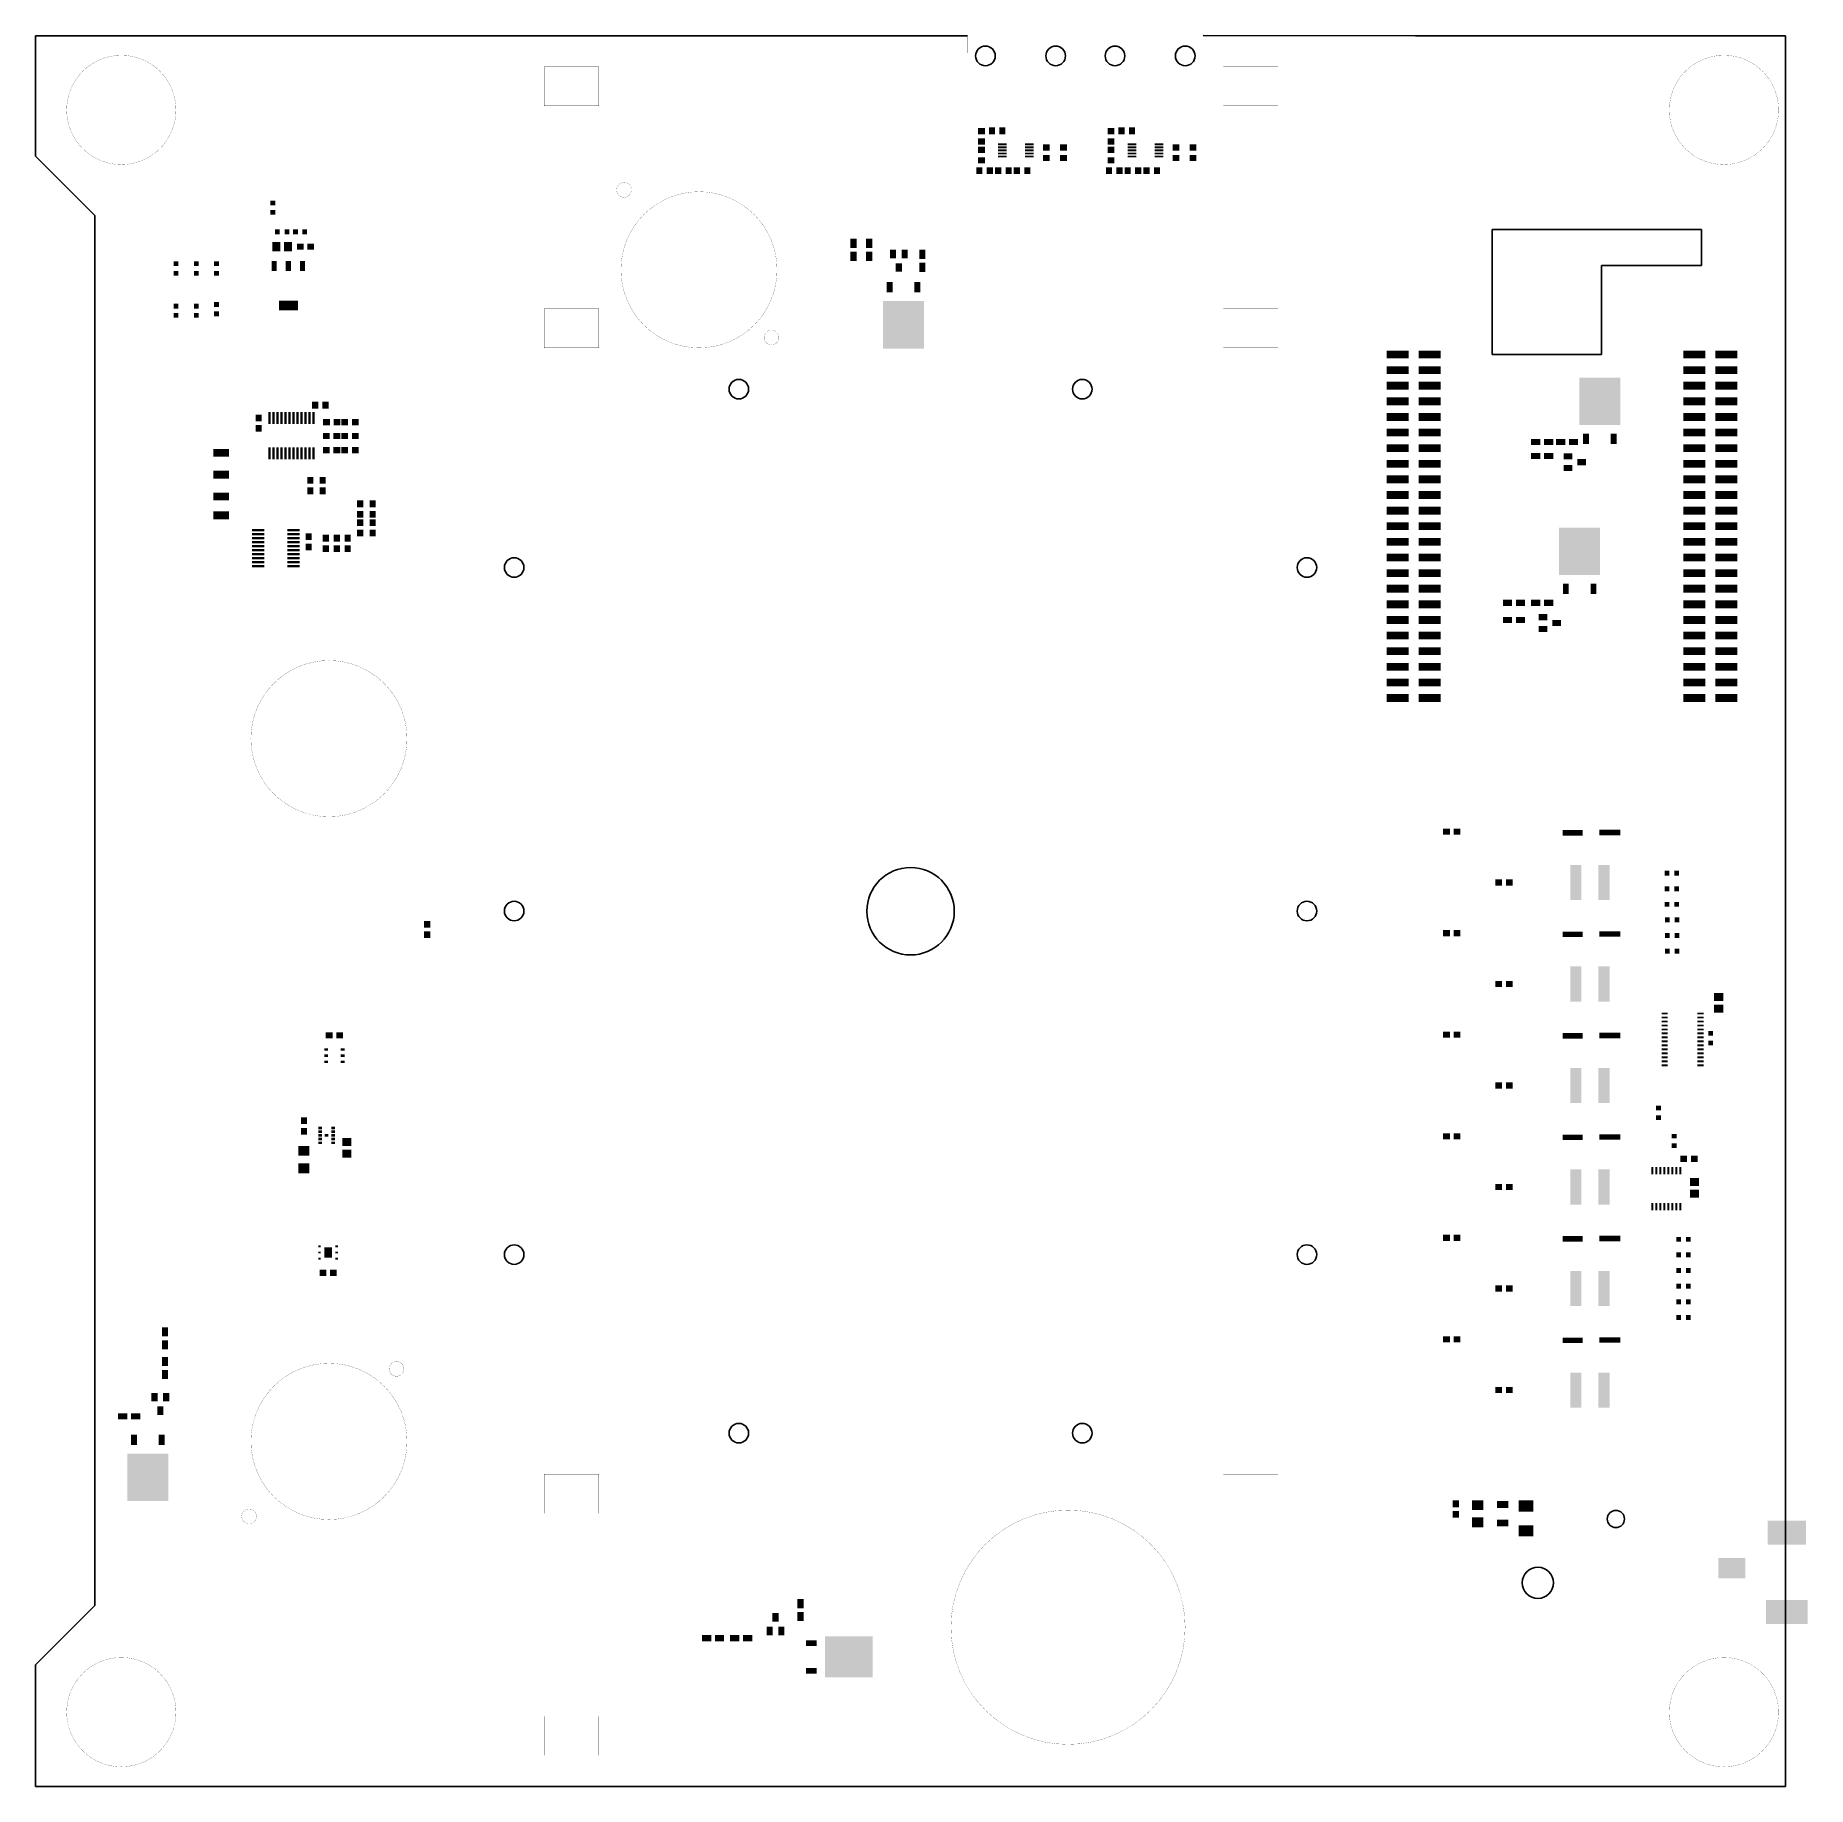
# Model space of a CAD drawing. Extents: x 0 to 11.4, y 0 to 11.2.
import ezdxf

# ---------------------------------------------------------------- set-up
doc = ezdxf.new("R2010")
doc.units = 0
doc.layers.add('20', color=53, linetype='CONTINUOUS')
doc.layers.add('31', color=253, linetype='CONTINUOUS')

# ---------------------------------------------------------------- blocks, each defined once
blk = doc.blocks.new('RECT')
blk.add_solid([(-0.5, -0.5), (0.5, -0.5), (-0.5, 0.5), (0.5, 0.5)])

msp = doc.modelspace()

# ---------------------------------------------------------------- linework, layer by layer
at = {"layer": '20'}
for p, q in [((5.969397, 11.21), (0, 11.21)), ((0, 11.21), (0, 10.44)), ((8.847519, 11.21), (7.479865, 11.212234)), ((11.21, 11.21), (8.84, 11.21)), ((11.21, 0), (11.21, 11.21)), ((0, 10.44), (0.38, 10.06)), ((0.38, 10.06), (0.38, 1.16)), ((9.33, 9.97), (9.33, 9.17)), ((10.67, 9.97), (9.33, 9.97)), ((10.67, 9.74), (10.67, 9.97)), ((10.03, 9.17), (10.03, 9.74)), ((10.03, 9.74), (10.67, 9.74)), ((9.33, 9.17), (10.03, 9.17)), ((0.38, 1.16), (0, 0.78)), ((0, 0.78), (0, 0)), ((0, 0), (11.21, 0))]:
    msp.add_line(p, q, dxfattribs=at)
at = {"layer": '20', "const_width": 0.000984}
for points in [[(5.969397, 11.21), (5.969397, 11.1)], [(7.479865, 11.212234), (7.479865, 11.1)], [(3.608784, 11.012234), (3.258784, 11.012234)], [(3.258784, 11.012234), (3.258784, 10.762234)], [(3.608784, 10.762234), (3.608784, 11.012234)], [(7.479865, 11.1), (5.969397, 11.1)], [(7.608784, 11.012234), (7.608784, 10.762234)], [(7.608784, 11.012234), (7.958784, 11.012234)], [(7.958784, 11.012234), (7.958784, 10.762234)], [(3.258784, 10.762234), (3.608784, 10.762234)], [(7.608784, 10.762234), (7.958784, 10.762234)], [(3.608784, 9.462234), (3.258784, 9.462234)], [(3.258784, 9.462234), (3.258784, 9.212234)], [(3.608784, 9.212234), (3.608784, 9.462234)], [(7.958784, 9.462234), (7.608784, 9.462234)], [(7.608784, 9.462234), (7.608784, 9.212234)], [(7.958784, 9.212234), (7.958784, 9.462234)], [(3.258784, 9.212234), (3.608784, 9.212234)], [(7.608784, 9.212234), (7.958784, 9.212234)], [(3.258784, 1.750026), (3.258784, 2.000026)], [(3.258784, 2.000026), (3.608784, 2.000026)], [(3.608784, 2.000026), (3.608784, 1.750026)], [(7.608784, 1.750026), (7.608784, 2.000026)], [(7.608784, 2.000026), (7.958784, 2.000026)], [(7.958784, 2.000026), (7.958784, 1.750026)], [(3.608784, 1.750026), (3.258784, 1.750026)], [(7.958784, 1.750026), (7.608784, 1.750026)], [(3.258784, 0.200026), (3.258784, 0.450026)], [(3.258784, 0.450026), (3.608784, 0.450026)], [(3.608784, 0.450026), (3.608784, 0.200026)], [(7.608784, 0.200026), (7.608784, 0.450026)], [(7.608784, 0.450026), (7.958784, 0.450026)], [(7.958784, 0.450026), (7.958784, 0.200026)], [(3.608784, 0.200026), (3.258784, 0.200026)], [(7.958784, 0.200026), (7.608784, 0.200026)]]:
    msp.add_lwpolyline(points, dxfattribs=at)
at = {"layer": '20'}
for points, const_width in [([(5.969643, 11.21, 1), (5.969151, 11.21)], 0.000492), ([(7.480111, 11.212234, 1), (7.479619, 11.212234)], 0.000492), ([(0.550131, 10.385719, 1), (0.550131, 11.085708, 1), (0.550131, 10.385719)], 0.000984), ([(3.258784, 11.01248, 1), (3.258784, 11.011988)], 0.000492), ([(3.25903, 11.012234, 1), (3.258538, 11.012234)], 0.000492), ([(3.60903, 11.012234, 1), (3.608538, 11.012234)], 0.000492), ([(3.608784, 11.011988, 1), (3.608784, 11.01248)], 0.000492), ([(5.969397, 11.100246, 1), (5.969397, 11.099754)], 0.000492), ([(5.969151, 11.1, 1), (5.969643, 11.1)], 0.000492), ([(7.479619, 11.1, 1), (7.480111, 11.1)], 0.000492), ([(7.479865, 11.099754, 1), (7.479865, 11.100246)], 0.000492), ([(7.60903, 11.012234, 1), (7.608538, 11.012234)], 0.000492), ([(7.608784, 11.01248, 1), (7.608784, 11.011988)], 0.000492), ([(7.95903, 11.012234, 1), (7.958538, 11.012234)], 0.000492), ([(7.958784, 11.011988, 1), (7.958784, 11.01248)], 0.000492), ([(10.81477, 10.385719, 1), (10.81477, 11.085708, 1), (10.81477, 10.385719)], 0.000984), ([(3.258784, 10.76248, 1), (3.258784, 10.761988)], 0.000492), ([(3.258538, 10.762234, 1), (3.25903, 10.762234)], 0.000492), ([(3.608538, 10.762234, 1), (3.60903, 10.762234)], 0.000492), ([(3.608784, 10.761988, 1), (3.608784, 10.76248)], 0.000492), ([(7.608784, 10.76248, 1), (7.608784, 10.761988)], 0.000492), ([(7.608538, 10.762234, 1), (7.60903, 10.762234)], 0.000492), ([(7.958538, 10.762234, 1), (7.95903, 10.762234)], 0.000492), ([(7.958784, 10.761988, 1), (7.958784, 10.76248)], 0.000492), ([(3.769981, 10.176569, 1), (3.769981, 10.271009, 1), (3.769981, 10.176569)], 0.000984), ([(4.250055, 9.212234, 1), (4.250055, 10.212234, 1), (4.250055, 9.212234)], 0.000984), ([(3.258784, 9.46248, 1), (3.258784, 9.461988)], 0.000492), ([(3.25903, 9.462234, 1), (3.258538, 9.462234)], 0.000492), ([(3.60903, 9.462234, 1), (3.608538, 9.462234)], 0.000492), ([(3.608784, 9.461988, 1), (3.608784, 9.46248)], 0.000492), ([(7.608784, 9.46248, 1), (7.608784, 9.461988)], 0.000492), ([(7.60903, 9.462234, 1), (7.608538, 9.462234)], 0.000492), ([(7.95903, 9.462234, 1), (7.958538, 9.462234)], 0.000492), ([(7.958784, 9.461988, 1), (7.958784, 9.46248)], 0.000492), ([(4.71448, 9.232159, 1), (4.71448, 9.3266, 1), (4.71448, 9.232159)], 0.000984), ([(3.258784, 9.21248, 1), (3.258784, 9.211988)], 0.000492), ([(3.258538, 9.212234, 1), (3.25903, 9.212234)], 0.000492), ([(3.608538, 9.212234, 1), (3.60903, 9.212234)], 0.000492), ([(3.608784, 9.211988, 1), (3.608784, 9.21248)], 0.000492), ([(7.608784, 9.21248, 1), (7.608784, 9.211988)], 0.000492), ([(7.608538, 9.212234, 1), (7.60903, 9.212234)], 0.000492), ([(7.958538, 9.212234, 1), (7.95903, 9.212234)], 0.000492), ([(7.958784, 9.211988, 1), (7.958784, 9.21248)], 0.000492), ([(1.88, 6.21, 1), (1.88, 7.21, 1), (1.88, 6.21)], 0.000984), ([(1.880055, 1.710026, 1), (1.880055, 2.710026, 1), (1.880055, 1.710026)], 0.000984), ([(2.31291, 2.62723, 1), (2.31291, 2.721671, 1), (2.31291, 2.62723)], 0.000984), ([(3.25903, 2.000026, 1), (3.258538, 2.000026)], 0.000492), ([(3.258784, 2.000272, 1), (3.258784, 1.99978)], 0.000492), ([(3.60903, 2.000026, 1), (3.608538, 2.000026)], 0.000492), ([(3.608784, 1.99978, 1), (3.608784, 2.000272)], 0.000492), ([(7.60903, 2.000026, 1), (7.608538, 2.000026)], 0.000492), ([(7.608784, 2.000272, 1), (7.608784, 1.99978)], 0.000492), ([(7.95903, 2.000026, 1), (7.958538, 2.000026)], 0.000492), ([(7.958784, 1.99978, 1), (7.958784, 2.000272)], 0.000492), ([(1.3685, 1.68273, 1), (1.3685, 1.777171, 1), (1.3685, 1.68273)], 0.000984), ([(3.258784, 1.750272, 1), (3.258784, 1.74978)], 0.000492), ([(3.258538, 1.750026, 1), (3.25903, 1.750026)], 0.000492), ([(3.608538, 1.750026, 1), (3.60903, 1.750026)], 0.000492), ([(3.608784, 1.74978, 1), (3.608784, 1.750272)], 0.000492), ([(6.613784, 0.270026, 1), (6.613784, 1.770026, 1), (6.613784, 0.270026)], 0.000984), ([(7.608784, 1.750272, 1), (7.608784, 1.74978)], 0.000492), ([(7.608538, 1.750026, 1), (7.60903, 1.750026)], 0.000492), ([(7.958538, 1.750026, 1), (7.95903, 1.750026)], 0.000492), ([(7.958784, 1.74978, 1), (7.958784, 1.750272)], 0.000492), ([(0.550131, 0.126552, 1), (0.550131, 0.826541, 1), (0.550131, 0.126552)], 0.000984), ([(10.81477, 0.126552, 1), (10.81477, 0.826541, 1), (10.81477, 0.126552)], 0.000984), ([(3.25903, 0.450026, 1), (3.258538, 0.450026)], 0.000492), ([(3.258784, 0.450272, 1), (3.258784, 0.44978)], 0.000492), ([(3.60903, 0.450026, 1), (3.608538, 0.450026)], 0.000492), ([(3.608784, 0.44978, 1), (3.608784, 0.450272)], 0.000492), ([(7.60903, 0.450026, 1), (7.608538, 0.450026)], 0.000492), ([(7.608784, 0.450272, 1), (7.608784, 0.44978)], 0.000492), ([(7.95903, 0.450026, 1), (7.958538, 0.450026)], 0.000492), ([(7.958784, 0.44978, 1), (7.958784, 0.450272)], 0.000492), ([(3.258784, 0.200272, 1), (3.258784, 0.19978)], 0.000492), ([(3.258538, 0.200026, 1), (3.25903, 0.200026)], 0.000492), ([(3.608538, 0.200026, 1), (3.60903, 0.200026)], 0.000492), ([(3.608784, 0.19978, 1), (3.608784, 0.200272)], 0.000492), ([(7.608784, 0.200272, 1), (7.608784, 0.19978)], 0.000492), ([(7.608538, 0.200026, 1), (7.60903, 0.200026)], 0.000492), ([(7.958538, 0.200026, 1), (7.95903, 0.200026)], 0.000492), ([(7.958784, 0.19978, 1), (7.958784, 0.200272)], 0.000492)]:
    msp.add_lwpolyline(points, format="xyb", dxfattribs=dict(at, const_width=const_width))
for centre, radius in [((6.0846, 11.0817), 0.062992), ((6.5346, 11.0817), 0.062992), ((6.9146, 11.0817), 0.062992), ((7.3646, 11.0817), 0.062992), ((4.505, 8.948), 0.0625), ((6.705, 8.948), 0.0625), ((3.066, 7.806), 0.0625), ((8.144, 7.806), 0.0625), ((5.605, 5.605), 0.28), ((3.066, 5.606), 0.0625), ((8.144, 5.606), 0.0625), ((3.066, 3.406), 0.0625), ((8.144, 3.406), 0.0625), ((4.505, 2.263), 0.0625), ((6.705, 2.263), 0.0625), ((10.1227, 1.7134), 0.055), ((9.623, 1.305), 0.1)]:
    msp.add_circle(centre, radius, dxfattribs=at)

# ---------------------------------------------------------------- block references
at = {"layer": '31'}
for p, xscale, yscale, rotation in [((6.0596, 10.600165), 0.03937, 0.043307, 270), ((6.126135, 10.6017), 0.03937, 0.043307, 180), ((6.193064, 10.6017), 0.03937, 0.043307, 180), ((6.8896, 10.600165), 0.03937, 0.043307, 270), ((6.956135, 10.6017), 0.03937, 0.043307, 180), ((7.023064, 10.6017), 0.03937, 0.043307, 180), ((6.0596, 10.533235), 0.03937, 0.043307, 270), ((6.0596, 10.480165), 0.03937, 0.043307, 270), ((6.192986, 10.51607), 0.055118, 0.011811, 180), ((6.192986, 10.496385), 0.055118, 0.011811, 180), ((6.192986, 10.4767), 0.055118, 0.011811, 180), ((6.192986, 10.457015), 0.055118, 0.011811, 180), ((6.192986, 10.43733), 0.055118, 0.011811, 180), ((6.366214, 10.51607), 0.055118, 0.011811, 180), ((6.366214, 10.496385), 0.055118, 0.011811, 180), ((6.366214, 10.4767), 0.055118, 0.011811, 180), ((6.366214, 10.457015), 0.055118, 0.011811, 180), ((6.366214, 10.43733), 0.055118, 0.011811, 180), ((6.4746, 10.495165), 0.03937, 0.043307, 270), ((6.4746, 10.428235), 0.03937, 0.043307, 270), ((6.5846, 10.495165), 0.03937, 0.043307, 270), ((6.5846, 10.428235), 0.03937, 0.043307, 270), ((6.8896, 10.533235), 0.03937, 0.043307, 270), ((6.8896, 10.480165), 0.03937, 0.043307, 270), ((7.022986, 10.51607), 0.055118, 0.011811, 180), ((7.022986, 10.496385), 0.055118, 0.011811, 180), ((7.022986, 10.4767), 0.055118, 0.011811, 180), ((7.022986, 10.457015), 0.055118, 0.011811, 180), ((7.022986, 10.43733), 0.055118, 0.011811, 180), ((7.196214, 10.51607), 0.055118, 0.011811, 180), ((7.196214, 10.496385), 0.055118, 0.011811, 180), ((7.196214, 10.4767), 0.055118, 0.011811, 180), ((7.196214, 10.457015), 0.055118, 0.011811, 180), ((7.196214, 10.43733), 0.055118, 0.011811, 180), ((7.3046, 10.495165), 0.03937, 0.043307, 270), ((7.3046, 10.428235), 0.03937, 0.043307, 270), ((7.4146, 10.495165), 0.03937, 0.043307, 270), ((7.4146, 10.428235), 0.03937, 0.043307, 270), ((6.0596, 10.413235), 0.03937, 0.043307, 270), ((6.8896, 10.413235), 0.03937, 0.043307, 270), ((1.52, 10.140622), 0.029748, 0.031496, 90), ((1.52, 10.079378), 0.029748, 0.031496, 90), ((1.549378, 9.955), 0.029748, 0.031496, 180), ((1.610622, 9.955), 0.029748, 0.031496, 180), ((1.665472, 9.955), 0.031496, 0.031496, 270), ((1.696535, 9.86), 0.043307, 0.03937, 180), ((1.724528, 9.955), 0.031496, 0.031496, 270), ((1.763465, 9.86), 0.043307, 0.03937, 180), ((5.24, 9.881437), 0.059055, 0.03937, 270), ((5.34, 9.881437), 0.059055, 0.03937, 270), ((0.9004, 9.750922), 0.029748, 0.031496, 90), ((1.0304, 9.750922), 0.029748, 0.031496, 90), ((1.1604, 9.750922), 0.029748, 0.031496, 90), ((1.529449, 9.736), 0.063, 0.033, 270), ((1.62, 9.736), 0.063, 0.033, 270), ((1.710551, 9.736), 0.063, 0.033, 270), ((5.24, 9.798563), 0.059055, 0.03937, 270), ((5.34, 9.798563), 0.059055, 0.03937, 270), ((5.492598, 9.813307), 0.03937, 0.055118, 180), ((5.567402, 9.813307), 0.03937, 0.055118, 180), ((5.68, 9.811437), 0.059055, 0.03937, 90), ((0.9004, 9.689678), 0.029748, 0.031496, 90), ((1.0304, 9.689678), 0.029748, 0.031496, 90), ((1.1604, 9.689678), 0.029748, 0.031496, 90), ((5.53, 9.726693), 0.03937, 0.055118, 180), ((5.68, 9.728563), 0.059055, 0.03937, 90), ((5.471417, 9.6005), 0.037, 0.067, 180), ((5.648583, 9.6005), 0.037, 0.067, 180), ((0.9004, 9.479828), 0.031496, 0.031496, 180), ((0.9004, 9.420772), 0.031496, 0.031496, 180), ((1.0304, 9.479828), 0.031496, 0.031496, 180), ((1.0304, 9.420772), 0.031496, 0.031496, 180), ((1.1604, 9.489828), 0.031496, 0.031496, 180), ((1.1604, 9.430772), 0.031496, 0.031496, 180), ((1.62, 9.484), 0.063, 0.122, 270), ((5.56, 9.36), 0.262, 0.304, 180), ((8.725, 9.17), 0.14, 0.05, 180), ((8.93, 9.17), 0.14, 0.05, 180), ((10.625, 9.17), 0.14, 0.05, 180), ((10.83, 9.17), 0.14, 0.05, 180), ((8.725, 9.07), 0.14, 0.05, 180), ((8.93, 9.07), 0.14, 0.05, 180), ((10.625, 9.07), 0.14, 0.05, 180), ((10.83, 9.07), 0.14, 0.05, 180), ((8.725, 8.97), 0.14, 0.05, 180), ((8.93, 8.97), 0.14, 0.05, 180), ((10.625, 8.97), 0.14, 0.05, 180), ((10.83, 8.97), 0.14, 0.05, 180), ((8.725, 8.87), 0.14, 0.05, 180), ((8.93, 8.87), 0.14, 0.05, 180), ((10.625, 8.87), 0.14, 0.05, 180), ((10.83, 8.87), 0.14, 0.05, 180), ((1.4297, 8.763865), 0.043307, 0.03937, 90), ((1.498952, 8.7634), 0.078, 0.016, 270), ((1.524543, 8.7634), 0.078, 0.016, 270), ((1.550133, 8.7634), 0.078, 0.016, 270), ((1.575724, 8.7634), 0.078, 0.016, 270), ((1.601314, 8.7634), 0.078, 0.016, 270), ((1.626905, 8.7634), 0.078, 0.016, 270), ((1.652495, 8.7634), 0.078, 0.016, 270), ((1.678086, 8.7634), 0.078, 0.016, 270), ((1.703676, 8.7634), 0.078, 0.016, 270), ((1.729267, 8.7634), 0.078, 0.016, 270), ((1.754858, 8.7634), 0.078, 0.016, 270), ((1.780448, 8.7634), 0.078, 0.016, 270), ((1.864228, 8.736384), 0.043307, 0.03937, 180), ((1.931157, 8.736384), 0.043307, 0.03937, 180), ((1.981235, 8.736384), 0.043307, 0.03937, 180), ((2.048165, 8.736384), 0.043307, 0.03937, 180), ((8.725, 8.77), 0.14, 0.05, 180), ((8.93, 8.77), 0.14, 0.05, 180), ((10.625, 8.77), 0.14, 0.05, 180), ((10.83, 8.77), 0.14, 0.05, 180), ((1.4297, 8.696936), 0.043307, 0.03937, 90), ((1.863243, 8.647408), 0.043307, 0.03937, 180), ((1.930172, 8.647408), 0.043307, 0.03937, 180), ((1.981235, 8.647408), 0.043307, 0.03937, 180), ((2.048165, 8.647408), 0.043307, 0.03937, 180), ((8.725, 8.67), 0.14, 0.05, 180), ((8.93, 8.67), 0.14, 0.05, 180), ((9.608563, 8.61), 0.059055, 0.03937, 180), ((9.691437, 8.61), 0.059055, 0.03937, 180), ((9.768563, 8.61), 0.059055, 0.03937, 180), ((9.851437, 8.61), 0.059055, 0.03937, 180), ((10.625, 8.67), 0.14, 0.05, 180), ((10.83, 8.67), 0.14, 0.05, 180), ((1.19, 8.54), 0.05, 0.1, 90), ((1.498952, 8.5374), 0.078, 0.016, 270), ((1.524543, 8.5374), 0.078, 0.016, 270), ((1.550133, 8.5374), 0.078, 0.016, 270), ((1.575724, 8.5374), 0.078, 0.016, 270), ((1.601314, 8.5374), 0.078, 0.016, 270), ((1.626905, 8.5374), 0.078, 0.016, 270), ((1.652495, 8.5374), 0.078, 0.016, 270), ((1.678086, 8.5374), 0.078, 0.016, 270), ((1.703676, 8.5374), 0.078, 0.016, 270), ((1.729267, 8.5374), 0.078, 0.016, 270), ((1.754857, 8.5374), 0.078, 0.016, 270), ((1.780448, 8.5374), 0.078, 0.016, 270), ((1.863243, 8.557408), 0.043307, 0.03937, 180), ((1.930172, 8.557408), 0.043307, 0.03937, 180), ((1.981235, 8.557408), 0.043307, 0.03937, 180), ((2.048165, 8.557408), 0.043307, 0.03937, 180), ((8.725, 8.57), 0.14, 0.05, 180), ((8.93, 8.57), 0.14, 0.05, 180), ((9.608563, 8.52), 0.059055, 0.03937, 180), ((9.691437, 8.52), 0.059055, 0.03937, 180), ((9.816693, 8.517402), 0.03937, 0.055118, 270), ((10.625, 8.57), 0.14, 0.05, 180), ((10.83, 8.57), 0.14, 0.05, 180), ((1.19, 8.4), 0.05, 0.1, 90), ((8.725, 8.47), 0.14, 0.05, 180), ((8.93, 8.47), 0.14, 0.05, 180), ((9.816693, 8.442598), 0.03937, 0.055118, 270), ((9.903307, 8.48), 0.03937, 0.055118, 270), ((10.625, 8.47), 0.14, 0.05, 180), ((10.83, 8.47), 0.14, 0.05, 180), ((1.7604, 8.363765), 0.043307, 0.03937, 270), ((1.7604, 8.296835), 0.043307, 0.03937, 270), ((1.8397, 8.363865), 0.043307, 0.03937, 270), ((1.8397, 8.296936), 0.043307, 0.03937, 270), ((8.725, 8.37), 0.14, 0.05, 180), ((8.725, 8.27), 0.14, 0.05, 180), ((8.93, 8.37), 0.14, 0.05, 180), ((8.93, 8.27), 0.14, 0.05, 180), ((10.625, 8.37), 0.14, 0.05, 180), ((10.625, 8.27), 0.14, 0.05, 180), ((10.83, 8.37), 0.14, 0.05, 180), ((10.83, 8.27), 0.14, 0.05, 180), ((1.19, 8.26), 0.05, 0.1, 90), ((2.08, 8.213465), 0.043307, 0.03937, 270), ((2.16, 8.213465), 0.043307, 0.03937, 270), ((8.725, 8.17), 0.14, 0.05, 180), ((8.93, 8.17), 0.14, 0.05, 180), ((10.625, 8.17), 0.14, 0.05, 180), ((10.83, 8.17), 0.14, 0.05, 180), ((1.19, 8.14), 0.05, 0.1, 90), ((2.08, 8.146535), 0.043307, 0.03937, 270), ((2.08, 8.093465), 0.043307, 0.03937, 270), ((2.16, 8.146535), 0.043307, 0.03937, 270), ((2.16, 8.093465), 0.043307, 0.03937, 270), ((8.725, 8.07), 0.14, 0.05, 180), ((8.93, 8.07), 0.14, 0.05, 180), ((10.625, 8.07), 0.14, 0.05, 180), ((10.83, 8.07), 0.14, 0.05, 180), ((1.427, 8.045157), 0.078, 0.016, 180), ((1.427, 8.019567), 0.078, 0.016, 180), ((1.427, 7.993976), 0.078, 0.016, 180), ((1.427, 7.968386), 0.078, 0.016, 180), ((1.427, 7.942795), 0.078, 0.016, 180), ((1.653, 8.045157), 0.078, 0.016, 180), ((1.653, 8.019567), 0.078, 0.016, 180), ((1.653, 7.993976), 0.078, 0.016, 180), ((1.653, 7.968386), 0.078, 0.016, 180), ((1.653, 7.942795), 0.078, 0.016, 180), ((1.75, 8.003465), 0.043307, 0.03937, 90), ((1.75, 7.936535), 0.043307, 0.03937, 90), ((1.86, 7.993465), 0.043307, 0.03937, 90), ((1.86, 7.926535), 0.043307, 0.03937, 90), ((1.93, 7.993465), 0.043307, 0.03937, 90), ((1.93, 7.926535), 0.043307, 0.03937, 90), ((2, 7.993465), 0.043307, 0.03937, 90), ((2, 7.926535), 0.043307, 0.03937, 90), ((2.08, 8.026535), 0.043307, 0.03937, 270), ((2.16, 8.026535), 0.043307, 0.03937, 270), ((8.725, 7.97), 0.14, 0.05, 180), ((8.93, 7.97), 0.14, 0.05, 180), ((10.625, 7.97), 0.14, 0.05, 180), ((10.83, 7.97), 0.14, 0.05, 180), ((1.427, 7.917205), 0.078, 0.016, 180), ((1.427, 7.891614), 0.078, 0.016, 180), ((1.427, 7.866024), 0.078, 0.016, 180), ((1.427, 7.840433), 0.078, 0.016, 180), ((1.653, 7.917205), 0.078, 0.016, 180), ((1.653, 7.891614), 0.078, 0.016, 180), ((1.653, 7.866024), 0.078, 0.016, 180), ((1.653, 7.840433), 0.078, 0.016, 180), ((8.725, 7.87), 0.14, 0.05, 180), ((8.93, 7.87), 0.14, 0.05, 180), ((10.625, 7.87), 0.14, 0.05, 180), ((10.83, 7.87), 0.14, 0.05, 180), ((1.427, 7.814843), 0.078, 0.016, 180), ((1.653, 7.814843), 0.078, 0.016, 180), ((8.725, 7.77), 0.14, 0.05, 180), ((8.93, 7.77), 0.14, 0.05, 180), ((10.625, 7.77), 0.14, 0.05, 180), ((10.83, 7.77), 0.14, 0.05, 180), ((8.725, 7.67), 0.14, 0.05, 180), ((8.93, 7.67), 0.14, 0.05, 180), ((10.625, 7.67), 0.14, 0.05, 180), ((10.83, 7.67), 0.14, 0.05, 180), ((8.725, 7.57), 0.14, 0.05, 180), ((8.725, 7.47), 0.14, 0.05, 180), ((8.93, 7.57), 0.14, 0.05, 180), ((8.93, 7.47), 0.14, 0.05, 180), ((9.428563, 7.58), 0.059055, 0.03937, 180), ((9.511437, 7.58), 0.059055, 0.03937, 180), ((9.608563, 7.58), 0.059055, 0.03937, 180), ((9.656693, 7.487402), 0.03937, 0.055118, 270), ((9.691437, 7.58), 0.059055, 0.03937, 180), ((10.625, 7.57), 0.14, 0.05, 180), ((10.625, 7.47), 0.14, 0.05, 180), ((10.83, 7.57), 0.14, 0.05, 180), ((10.83, 7.47), 0.14, 0.05, 180), ((8.725, 7.37), 0.14, 0.05, 180), ((8.93, 7.37), 0.14, 0.05, 180), ((9.428563, 7.47), 0.059055, 0.03937, 180), ((9.511437, 7.47), 0.059055, 0.03937, 180), ((9.656693, 7.412598), 0.03937, 0.055118, 270), ((9.743307, 7.45), 0.03937, 0.055118, 270), ((10.625, 7.37), 0.14, 0.05, 180), ((10.83, 7.37), 0.14, 0.05, 180), ((8.725, 7.27), 0.14, 0.05, 180), ((8.93, 7.27), 0.14, 0.05, 180), ((10.625, 7.27), 0.14, 0.05, 180), ((10.83, 7.27), 0.14, 0.05, 180), ((8.725, 7.17), 0.14, 0.05, 180), ((8.93, 7.17), 0.14, 0.05, 180), ((10.625, 7.17), 0.14, 0.05, 180), ((10.83, 7.17), 0.14, 0.05, 180), ((8.725, 7.07), 0.14, 0.05, 180), ((8.93, 7.07), 0.14, 0.05, 180), ((10.625, 7.07), 0.14, 0.05, 180), ((10.83, 7.07), 0.14, 0.05, 180), ((8.725, 6.97), 0.14, 0.05, 180), ((8.93, 6.97), 0.14, 0.05, 180), ((10.625, 6.97), 0.14, 0.05, 180), ((10.83, 6.97), 0.14, 0.05, 180), ((9.372535, 5.789), 0.043307, 0.03937, 180), ((9.439465, 5.789), 0.043307, 0.03937, 180), ((9.865449, 5.789), 0.070866, 0.224409, 180), ((10.046551, 5.789), 0.070866, 0.224409, 180), ((2.5093, 5.521064), 0.043307, 0.03937, 90), ((2.5093, 5.454135), 0.043307, 0.03937, 90), ((9.865449, 5.139), 0.070866, 0.224409, 180), ((10.046551, 5.139), 0.070866, 0.224409, 180), ((9.372535, 5.139), 0.043307, 0.03937, 180), ((9.439465, 5.139), 0.043307, 0.03937, 180), ((10.781, 5.056402), 0.051181, 0.059055, 90), ((10.781, 4.981598), 0.051181, 0.059055, 90), ((10.435126, 4.950339), 0.012, 0.039, 270), ((10.435126, 4.924748), 0.012, 0.039, 270), ((10.435126, 4.899157), 0.012, 0.039, 270), ((10.664874, 4.950339), 0.012, 0.039, 270), ((10.664874, 4.924748), 0.012, 0.039, 270), ((10.664874, 4.899157), 0.012, 0.039, 270), ((10.435126, 4.873567), 0.012, 0.039, 270), ((10.435126, 4.847976), 0.012, 0.039, 270), ((10.435126, 4.822386), 0.012, 0.039, 270), ((10.435126, 4.796795), 0.012, 0.039, 270), ((10.435126, 4.771205), 0.012, 0.039, 270), ((10.664874, 4.873567), 0.012, 0.039, 270), ((10.664874, 4.847976), 0.012, 0.039, 270), ((10.664874, 4.822386), 0.012, 0.039, 270), ((10.664874, 4.796795), 0.012, 0.039, 270), ((10.664874, 4.771205), 0.012, 0.039, 270), ((10.73, 4.822122), 0.029748, 0.031496, 270), ((10.73, 4.760878), 0.029748, 0.031496, 270), ((1.86145, 4.71907), 0.015748, 0.023622, 270), ((1.86145, 4.6797), 0.015748, 0.023622, 270), ((1.96775, 4.71907), 0.015748, 0.023622, 270), ((1.96775, 4.6797), 0.015748, 0.023622, 270), ((10.435126, 4.745614), 0.012, 0.039, 270), ((10.435126, 4.720024), 0.012, 0.039, 270), ((10.435126, 4.694433), 0.012, 0.039, 270), ((10.435126, 4.668843), 0.012, 0.039, 270), ((10.664874, 4.745614), 0.012, 0.039, 270), ((10.664874, 4.720024), 0.012, 0.039, 270), ((10.664874, 4.694433), 0.012, 0.039, 270), ((10.664874, 4.668843), 0.012, 0.039, 270), ((1.86145, 4.64033), 0.015748, 0.023622, 270), ((1.96775, 4.64033), 0.015748, 0.023622, 270), ((9.865449, 4.489), 0.070866, 0.224409, 180), ((10.046551, 4.489), 0.070866, 0.224409, 180), ((10.435126, 4.643252), 0.012, 0.039, 270), ((10.435126, 4.617661), 0.012, 0.039, 270), ((10.664874, 4.643252), 0.012, 0.039, 270), ((10.664874, 4.617661), 0.012, 0.039, 270), ((9.372535, 4.489), 0.043307, 0.03937, 180), ((9.439465, 4.489), 0.043307, 0.03937, 180), ((10.396, 4.344622), 0.029748, 0.031496, 270), ((1.7196, 4.263165), 0.043307, 0.03937, 90), ((1.7196, 4.196235), 0.043307, 0.03937, 90), ((1.823261, 4.216944), 0.015748, 0.023622, 90), ((1.823261, 4.193322), 0.015748, 0.023622, 90), ((1.905938, 4.216944), 0.015748, 0.023622, 90), ((1.905938, 4.193322), 0.015748, 0.023622, 90), ((10.396, 4.283378), 0.029748, 0.031496, 270), ((1.7196, 4.070684), 0.062992, 0.070984, 270), ((1.823261, 4.1697), 0.015748, 0.023622, 90), ((1.823261, 4.146078), 0.015748, 0.023622, 90), ((1.823261, 4.122456), 0.015748, 0.023622, 90), ((1.8646, 4.1697), 0.015748, 0.023622, 90), ((1.905938, 4.1697), 0.015748, 0.023622, 90), ((1.905938, 4.146078), 0.015748, 0.023622, 90), ((1.905938, 4.122456), 0.015748, 0.023622, 90), ((1.9946, 4.127102), 0.051181, 0.059055, 270), ((10.496, 4.164622), 0.029748, 0.031496, 90), ((10.496, 4.103378), 0.029748, 0.031496, 90), ((1.7196, 3.958716), 0.062992, 0.070984, 270), ((1.9946, 4.052298), 0.051181, 0.059055, 270), ((9.865449, 3.839), 0.070866, 0.224409, 180), ((10.046551, 3.839), 0.070866, 0.224409, 180), ((10.356433, 3.944157), 0.047244, 0.01378, 90), ((10.382024, 3.944157), 0.047244, 0.01378, 90), ((10.407614, 3.944157), 0.047244, 0.01378, 90), ((10.433205, 3.944157), 0.047244, 0.01378, 90), ((10.458795, 3.944157), 0.047244, 0.01378, 270), ((10.484386, 3.944157), 0.047244, 0.01378, 270), ((10.509976, 3.944157), 0.047244, 0.01378, 270), ((10.535567, 3.944157), 0.047244, 0.01378, 270), ((10.626, 3.871402), 0.051181, 0.059055, 90), ((9.372535, 3.839), 0.043307, 0.03937, 180), ((9.439465, 3.839), 0.043307, 0.03937, 180), ((10.626, 3.796598), 0.051181, 0.059055, 90), ((10.356433, 3.713843), 0.047244, 0.01378, 90), ((10.382024, 3.713843), 0.047244, 0.01378, 90), ((10.407614, 3.713843), 0.047244, 0.01378, 90), ((10.433205, 3.713843), 0.047244, 0.01378, 90), ((10.458795, 3.713843), 0.047244, 0.01378, 270), ((10.484386, 3.713843), 0.047244, 0.01378, 270), ((10.509976, 3.713843), 0.047244, 0.01378, 270), ((10.535567, 3.713843), 0.047244, 0.01378, 270), ((10.525378, 3.504), 0.029748, 0.031496, 180), ((10.586622, 3.504), 0.029748, 0.031496, 180), ((1.819482, 3.45907), 0.011811, 0.015748, 90), ((1.819482, 3.4197), 0.011811, 0.015748, 90), ((1.8746, 3.4197), 0.05, 0.065, 180), ((1.929718, 3.45907), 0.011811, 0.015748, 90), ((1.929718, 3.4197), 0.011811, 0.015748, 90), ((10.525378, 3.404), 0.029748, 0.031496, 180), ((10.586622, 3.404), 0.029748, 0.031496, 180), ((1.819482, 3.38033), 0.011811, 0.015748, 90), ((1.841135, 3.2897), 0.043307, 0.03937, 180), ((1.908064, 3.2897), 0.043307, 0.03937, 180), ((1.929718, 3.38033), 0.011811, 0.015748, 90), ((9.865449, 3.189), 0.070866, 0.224409, 180), ((10.046551, 3.189), 0.070866, 0.224409, 180), ((10.525378, 3.304), 0.029748, 0.031496, 180), ((10.586622, 3.304), 0.029748, 0.031496, 180), ((9.372535, 3.189), 0.043307, 0.03937, 180), ((9.439465, 3.189), 0.043307, 0.03937, 180), ((10.525378, 3.204), 0.029748, 0.031496, 180), ((10.586622, 3.204), 0.029748, 0.031496, 180), ((10.525378, 3.104), 0.029748, 0.031496, 180), ((10.586622, 3.104), 0.029748, 0.031496, 180), ((10.525378, 3.004), 0.029748, 0.031496, 180), ((10.586622, 3.004), 0.029748, 0.031496, 180), ((0.83, 2.911437), 0.059055, 0.03937, 270), ((0.83, 2.828563), 0.059055, 0.03937, 270), ((0.83, 2.721437), 0.059055, 0.03937, 90), ((0.83, 2.638563), 0.059055, 0.03937, 90), ((9.865449, 2.539), 0.070866, 0.224409, 180), ((10.046551, 2.539), 0.070866, 0.224409, 180), ((0.762598, 2.493307), 0.03937, 0.055118, 180), ((0.837402, 2.493307), 0.03937, 0.055118, 180), ((9.372535, 2.539), 0.043307, 0.03937, 180), ((9.439465, 2.539), 0.043307, 0.03937, 180), ((0.558563, 2.37), 0.059055, 0.03937, 180), ((0.641437, 2.37), 0.059055, 0.03937, 180), ((0.8, 2.406693), 0.03937, 0.055118, 180), ((0.631417, 2.2205), 0.037, 0.067, 180), ((0.808583, 2.2205), 0.037, 0.067, 180), ((0.72, 1.98), 0.262, 0.304, 180), ((9.0973, 1.810064), 0.043307, 0.03937, 270), ((9.2373, 1.801718), 0.062992, 0.070866, 270), ((9.3973, 1.8056), 0.044, 0.071, 270), ((9.5473, 1.796324), 0.070866, 0.094488, 270), ((9.0973, 1.743135), 0.043307, 0.03937, 270), ((9.2373, 1.691482), 0.062992, 0.070866, 270), ((9.3973, 1.6876), 0.044, 0.071, 270), ((9.5473, 1.636875), 0.070866, 0.094488, 90), ((10.865086, 1.397991), 0.129921, 0.173228, 270), ((4.9, 1.171437), 0.059055, 0.03937, 90), ((4.9, 1.088563), 0.059055, 0.03937, 90), ((4.478563, 0.95), 0.059055, 0.03937, 180), ((4.561437, 0.95), 0.059055, 0.03937, 180), ((4.9695, 0.918583), 0.037, 0.067, 270), ((5.21, 0.83), 0.262, 0.304, 270), ((4.9695, 0.741417), 0.037, 0.067, 270)]:
    msp.add_blockref('RECT', p, dxfattribs=dict(at, xscale=xscale, yscale=yscale, rotation=rotation))
for p, xscale, yscale in [((6.046135, 10.3467), 0.03937, 0.043307), ((6.113064, 10.3467), 0.03937, 0.043307), ((6.166135, 10.3467), 0.03937, 0.043307), ((6.233064, 10.3467), 0.03937, 0.043307), ((6.286135, 10.3467), 0.03937, 0.043307), ((6.353064, 10.3467), 0.03937, 0.043307), ((6.876135, 10.3467), 0.03937, 0.043307), ((6.943064, 10.3467), 0.03937, 0.043307), ((6.996135, 10.3467), 0.03937, 0.043307), ((7.063064, 10.3467), 0.03937, 0.043307), ((7.116135, 10.3467), 0.03937, 0.043307), ((7.183064, 10.3467), 0.03937, 0.043307), ((1.542598, 9.86), 0.051181, 0.059055), ((1.617402, 9.86), 0.051181, 0.059055), ((10.02, 8.87), 0.262, 0.304), ((1.791235, 8.8454), 0.03937, 0.043307), ((1.858165, 8.8454), 0.03937, 0.043307), ((9.931417, 8.6295), 0.037, 0.067), ((10.108583, 8.6295), 0.037, 0.067), ((9.89, 7.91), 0.262, 0.304), ((9.801417, 7.6695), 0.037, 0.067), ((9.978583, 7.6695), 0.037, 0.067), ((9.037535, 6.114), 0.043307, 0.03937), ((9.104465, 6.114), 0.043307, 0.03937), ((9.846, 6.107), 0.128, 0.035), ((10.084, 6.109), 0.134, 0.035), ((10.450748, 5.849), 0.029748, 0.031496), ((10.511992, 5.849), 0.029748, 0.031496), ((10.450748, 5.749), 0.029748, 0.031496), ((10.511992, 5.749), 0.029748, 0.031496), ((10.450748, 5.649), 0.029748, 0.031496), ((10.452008, 5.549), 0.029748, 0.031496), ((10.511992, 5.649), 0.029748, 0.031496), ((10.513252, 5.549), 0.029748, 0.031496), ((9.037535, 5.464), 0.043307, 0.03937), ((9.104465, 5.464), 0.043307, 0.03937), ((9.846, 5.457), 0.128, 0.035), ((10.084, 5.459), 0.134, 0.035), ((10.452008, 5.449), 0.029748, 0.031496), ((10.513252, 5.449), 0.029748, 0.031496), ((10.452008, 5.349), 0.029748, 0.031496), ((10.513252, 5.349), 0.029748, 0.031496), ((1.881135, 4.8097), 0.043307, 0.03937), ((1.948064, 4.8097), 0.043307, 0.03937), ((9.037535, 4.814), 0.043307, 0.03937), ((9.104465, 4.814), 0.043307, 0.03937), ((9.846, 4.807), 0.128, 0.035), ((10.084, 4.809), 0.134, 0.035), ((9.037535, 4.164), 0.043307, 0.03937), ((9.104465, 4.164), 0.043307, 0.03937), ((9.846, 4.157), 0.128, 0.035), ((10.084, 4.159), 0.134, 0.035), ((10.557535, 4.019), 0.043307, 0.03937), ((10.624465, 4.019), 0.043307, 0.03937), ((9.037535, 3.514), 0.043307, 0.03937), ((9.104465, 3.514), 0.043307, 0.03937), ((9.846, 3.507), 0.128, 0.035), ((10.084, 3.509), 0.134, 0.035), ((9.037535, 2.864), 0.043307, 0.03937), ((9.104465, 2.864), 0.043307, 0.03937), ((9.846, 2.857), 0.128, 0.035), ((10.084, 2.859), 0.134, 0.035), ((11.217448, 1.626337), 0.244094, 0.153543), ((11.217448, 1.118463), 0.265748, 0.153543), ((4.702598, 0.996693), 0.03937, 0.055118), ((4.74, 1.083307), 0.03937, 0.055118), ((4.777402, 0.996693), 0.03937, 0.055118), ((4.298563, 0.95), 0.059055, 0.03937), ((4.381437, 0.95), 0.059055, 0.03937)]:
    msp.add_blockref('RECT', p, dxfattribs=dict(at, xscale=xscale, yscale=yscale))

doc.saveas('drawing.dxf')
